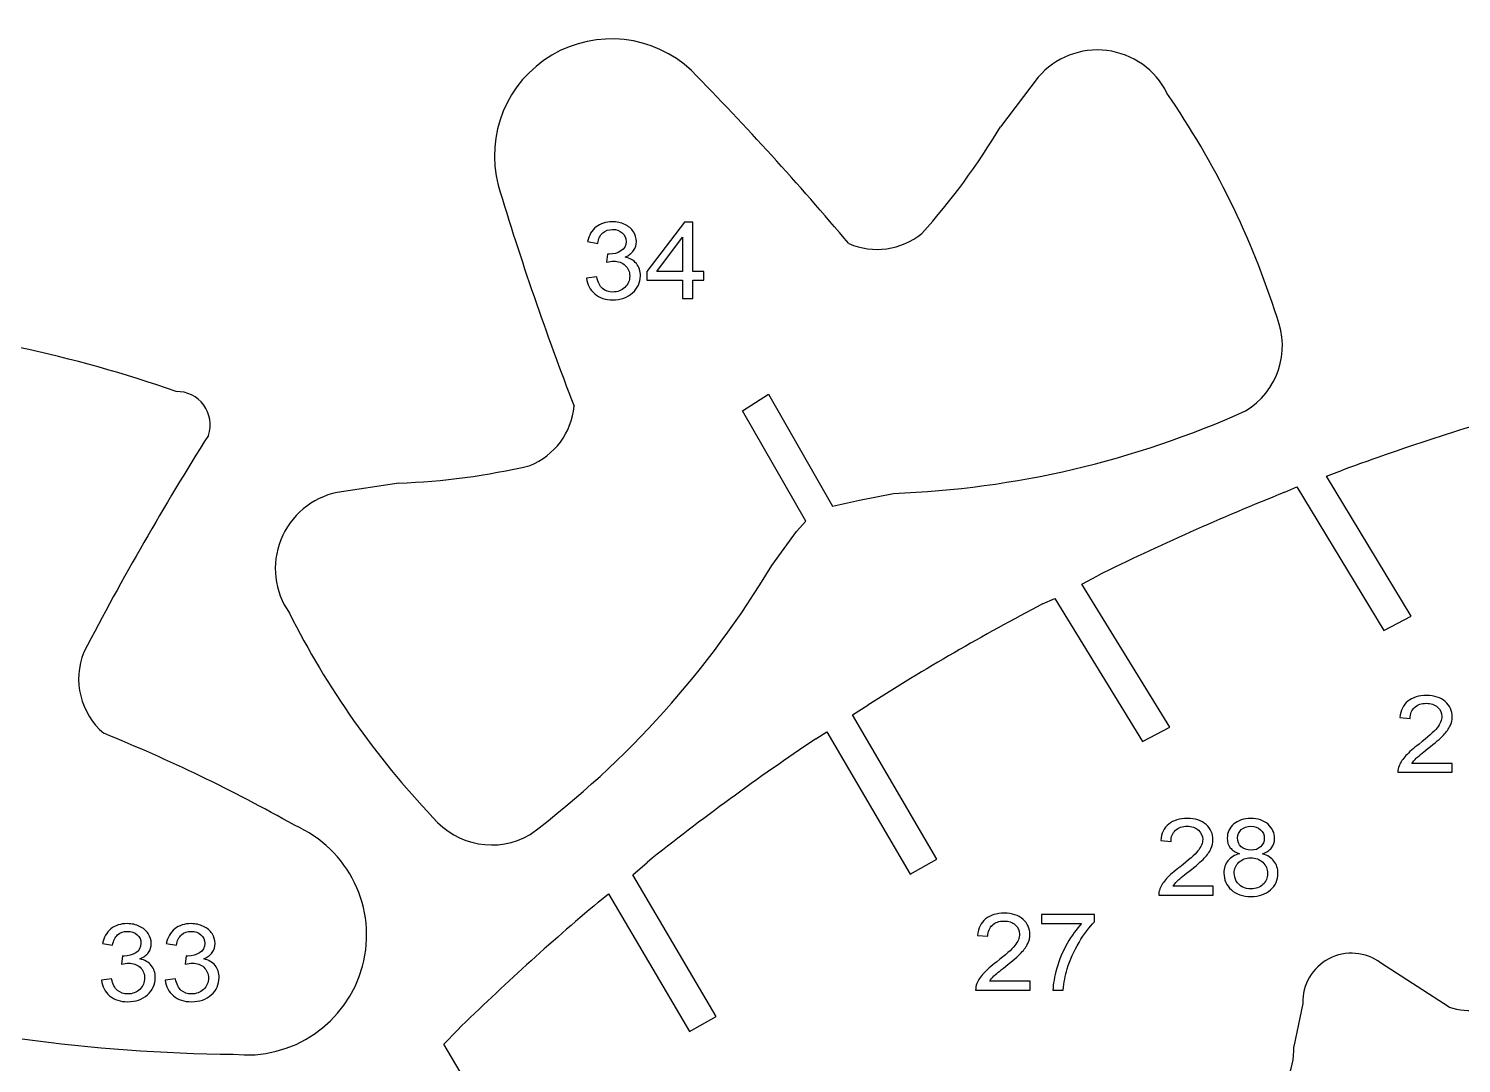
# Model space of a CAD drawing. Header units: millimetres. Extents: x -145 to 189, y -186 to 77.
# Drawn here: x 89.51 to 138.28, y -95.04 to -59.82 of the extents above; entities that cross this region are included whole.
import ezdxf

# ---------------------------------------------------------------- set-up
doc = ezdxf.new("R2010")
doc.units = ezdxf.units.MM
doc.header["$MEASUREMENT"] = 0
doc.layers.add('Capa 1', color=7, linetype='Continuous')

msp = doc.modelspace()

# ---------------------------------------------------------------- linework, layer by layer
at = {"layer": 'Capa 1', "lineweight": 25}
for points in [[(112.0726, -61.2508), (110.7809, -60.0358), (108.8415, -59.8214), (107.3156, -60.725), (107.3156, -60.725), (105.7898, -61.6286), (105.0454, -63.4322), (105.4899, -65.1489)], [(128.2587, -62.0205), (127.865, -61.2224), (127.0962, -60.6761), (126.2131, -60.5667), (126.2131, -60.5667), (125.33, -60.4572), (124.4511, -60.7995), (123.8745, -61.4773)], [(95.6278, -73.6641), (95.7471, -73.3146), (95.6875, -72.9289), (95.4683, -72.6317), (95.4683, -72.6317), (95.249, -72.3345), (94.8981, -72.1637), (94.529, -72.1746)], [(100.0148, -75.6064), (99.1433, -75.7861), (98.4207, -76.3922), (98.092, -77.2192), (98.092, -77.2192), (97.7634, -78.0461), (97.8729, -78.9829), (98.3834, -79.7118)], [(96.4742, -94.7277), (98.4819, -94.9564), (100.3542, -93.6804), (100.8755, -91.7281), (100.8755, -91.7281), (101.3968, -89.7759), (100.4099, -87.7363), (98.5555, -86.9337)], [(135.5323, -91.6181), (135.0214, -91.2381), (134.3383, -91.1833), (133.7734, -91.4772), (133.7734, -91.4772), (133.2085, -91.771), (132.8612, -92.3618), (132.8792, -92.9983)], [(137.868, -93.1258), (138.5284, -93.3477), (139.2547, -93.2464), (139.8291, -92.8522), (139.8291, -92.8522), (140.4035, -92.458), (140.7593, -91.8168), (140.7898, -91.1208)], [(129.2842, -96.8275), (130.0458, -97.1161), (130.9012, -97.0043), (131.5629, -96.5295), (131.5629, -96.5295), (132.2246, -96.0547), (132.6046, -95.2801), (132.575, -94.4663)]]:
    msp.add_open_spline(points, degree=3, knots=[0, 0, 0, 0, 0.3333333, 0.3333333, 0.3333333, 0.3333333, 1, 1, 1, 1], dxfattribs=at)
for points in [[(117.4272, -67.1394), (115.7183, -65.1087), (113.9321, -63.1445), (112.0726, -61.2508)], [(123.8745, -61.4773), (123.8745, -61.4773), (122.59, -63.1604), (122.59, -63.1604)], [(132.0059, -69.6514), (131.1399, -66.9369), (129.8772, -64.3654), (128.2587, -62.0205)], [(119.9155, -66.7933), (120.9227, -65.6719), (121.8184, -64.4551), (122.59, -63.1604)], [(105.4899, -65.1489), (106.2564, -67.6898), (107.1201, -70.2004), (108.0792, -72.6751)], [(117.4272, -67.1394), (118.2569, -67.4922), (119.2135, -67.3592), (119.9155, -66.7933)], [(130.9335, -72.8318), (132.0192, -72.1755), (132.4725, -70.8312), (132.0059, -69.6514)], [(94.5289, -72.1746), (91.0236, -70.9401), (87.3719, -70.1693), (83.6666, -69.8819)], [(113.811, -72.8307), (113.811, -72.8307), (114.695, -72.2673), (114.695, -72.2673)], [(114.695, -72.2673), (114.695, -72.2673), (116.8734, -76.0691), (116.8734, -76.0691)], [(106.5795, -74.6905), (107.4131, -74.347), (107.9897, -73.5722), (108.0792, -72.6751)], [(115.9621, -76.585), (115.9621, -76.585), (113.811, -72.8307), (113.811, -72.8307)], [(118.9447, -75.6394), (123.0845, -75.4849), (127.1555, -74.5316), (130.9335, -72.8318)], [(140.9262, -72.6886), (138.6658, -73.3172), (136.4323, -74.0386), (134.2313, -74.8511)], [(95.6278, -73.6641), (94.1159, -76.0657), (92.7005, -78.5268), (91.3852, -81.0415)], [(102.1081, -75.2892), (103.6144, -75.2351), (105.1119, -75.0346), (106.5795, -74.6905)], [(133.6862, -75.0564), (133.6862, -75.0564), (134.2313, -74.8511), (134.2313, -74.8511)], [(136.5699, -79.8136), (136.5699, -79.8136), (133.6862, -75.0564), (133.6862, -75.0564)], [(102.1081, -75.2892), (102.1081, -75.2892), (100.0148, -75.6064), (100.0148, -75.6064)], [(132.2719, -75.6019), (132.2719, -75.6019), (132.6779, -75.4131), (132.6779, -75.4131)], [(132.6779, -75.4131), (132.6779, -75.4131), (135.641, -80.3013), (135.641, -80.3013)], [(116.8734, -76.0691), (116.8734, -76.0691), (117.7938, -75.8683), (117.7938, -75.8683)], [(117.7938, -75.8683), (117.7938, -75.8683), (118.9447, -75.6394), (118.9447, -75.6394)], [(132.2719, -75.6019), (130.1075, -76.4619), (127.9791, -77.4101), (125.8921, -78.4441)], [(114.8031, -78.092), (114.8031, -78.092), (115.6475, -76.9311), (115.6475, -76.9311)], [(115.6475, -76.9311), (115.6475, -76.9311), (115.9621, -76.585), (115.9621, -76.585)], [(106.5777, -87.2546), (109.8843, -84.759), (112.6774, -81.6477), (114.8031, -78.092)], [(125.3633, -78.7255), (125.3633, -78.7255), (125.8921, -78.4441), (125.8921, -78.4441)], [(128.3549, -83.6021), (128.3549, -83.6021), (125.3633, -78.7255), (125.3633, -78.7255)], [(124.0251, -79.3978), (121.9945, -80.4667), (120.0079, -81.6171), (118.07, -82.846)], [(124.0251, -79.3978), (124.0251, -79.3978), (124.4356, -79.2158), (124.4356, -79.2158)], [(124.4356, -79.2158), (124.4356, -79.2158), (127.4207, -84.082), (127.4207, -84.082)], [(98.3834, -79.7118), (99.6616, -82.2583), (101.3094, -84.6018), (103.2733, -86.6662)], [(135.641, -80.3013), (135.641, -80.3013), (136.5699, -79.8136), (136.5699, -79.8136)], [(91.3852, -81.0415), (90.9967, -82.0124), (91.2692, -83.123), (92.063, -83.8039)], [(117.5564, -83.1811), (117.5564, -83.1811), (118.07, -82.846), (118.07, -82.846)], [(120.4256, -88.0896), (120.4256, -88.0896), (117.5564, -83.1811), (117.5564, -83.1811)], [(98.5555, -86.9337), (96.4605, -85.7527), (94.2919, -84.7073), (92.063, -83.8039)], [(116.3045, -83.9965), (116.3045, -83.9965), (116.6824, -83.761), (116.6824, -83.761)], [(116.6824, -83.761), (116.6824, -83.761), (119.5133, -88.6039), (119.5133, -88.6039)], [(127.4207, -84.082), (127.4207, -84.082), (128.3549, -83.6021), (128.3549, -83.6021)], [(116.3045, -83.9965), (114.3316, -85.317), (112.4146, -86.7192), (110.5586, -88.1995)], [(103.2733, -86.6662), (104.0836, -87.6424), (105.4802, -87.8911), (106.5777, -87.2546)], [(110.0809, -88.6212), (110.0809, -88.6212), (110.5586, -88.1995), (110.5586, -88.1995)], [(119.5133, -88.6039), (119.5133, -88.6039), (120.4256, -88.0896), (120.4256, -88.0896)], [(112.9139, -93.4424), (112.9139, -93.4424), (110.0809, -88.6212), (110.0809, -88.6212)], [(108.8998, -89.5567), (107.2462, -90.9448), (105.6459, -92.3951), (104.1022, -93.9044)], [(108.8998, -89.5567), (108.8998, -89.5567), (109.2467, -89.2686), (109.2467, -89.2686)], [(109.2467, -89.2686), (109.2467, -89.2686), (112.0015, -93.9567), (112.0015, -93.9567)], [(137.868, -93.1258), (137.868, -93.1258), (135.5323, -91.6181), (135.5323, -91.6181)], [(132.8792, -92.9983), (132.8792, -92.9983), (132.575, -94.4663), (132.575, -94.4663)], [(112.0015, -93.9567), (112.0015, -93.9567), (112.9139, -93.4424), (112.9139, -93.4424)], [(103.6437, -94.3845), (103.6437, -94.3845), (104.1022, -93.9044), (104.1022, -93.9044)], [(89.2859, -94.2041), (91.6683, -94.5322), (94.0694, -94.707), (96.4742, -94.7277)], [(106.4573, -99.147), (106.4573, -99.147), (103.6437, -94.3845), (103.6437, -94.3845)]]:
    msp.add_open_spline(points, degree=3, dxfattribs=at)
at = {"layer": 'Capa 1'}
for points, knots in [([(108.502, -68.3176), (108.502, -68.3176), (108.8456, -68.274), (108.8456, -68.274), (108.8456, -68.274), (108.8853, -68.4558), (108.9517, -68.5867), (109.046, -68.6667), (109.046, -68.6667), (109.1404, -68.7467), (109.2563, -68.7867), (109.3936, -68.7867), (109.3936, -68.7867), (109.5563, -68.7867), (109.6935, -68.7346), (109.8043, -68.6303), (109.8043, -68.6303), (109.9149, -68.5261), (109.9702, -68.397), (109.9702, -68.2431), (109.9702, -68.2431), (109.9702, -68.0964), (109.9187, -67.9752), (109.8153, -67.8795), (109.8153, -67.8795), (109.7124, -67.7843), (109.5816, -67.7365), (109.4222, -67.7365), (109.4222, -67.7365), (109.3571, -67.7365), (109.2765, -67.7486), (109.1795, -67.7722), (109.1795, -67.7722), (109.1795, -67.7722), (109.2178, -67.4922), (109.2178, -67.4922), (109.2178, -67.4922), (109.2406, -67.4947), (109.2595, -67.4959), (109.2731, -67.4959), (109.2731, -67.4959), (109.4202, -67.4959), (109.5517, -67.4601), (109.6695, -67.3892), (109.6695, -67.3892), (109.7867, -67.3183), (109.8452, -67.2092), (109.8452, -67.062), (109.8452, -67.062), (109.8452, -66.945), (109.8022, -66.8481), (109.717, -66.7711), (109.717, -66.7711), (109.6318, -66.6941), (109.5217, -66.6559), (109.3871, -66.6559), (109.3871, -66.6559), (109.253, -66.6559), (109.1417, -66.6953), (109.0525, -66.7741), (109.0525, -66.7741), (108.9634, -66.8529), (108.9062, -66.9711), (108.8807, -67.1286), (108.8807, -67.1286), (108.8807, -67.1286), (108.5371, -67.0705), (108.5371, -67.0705), (108.5371, -67.0705), (108.5794, -66.8559), (108.6744, -66.6893), (108.8235, -66.5711), (108.8235, -66.5711), (108.9719, -66.4529), (109.1574, -66.3941), (109.3786, -66.3941), (109.3786, -66.3941), (109.5309, -66.3941), (109.6714, -66.4244), (109.7996, -66.4857), (109.7996, -66.4857), (109.9285, -66.5463), (110.0268, -66.6293), (110.0944, -66.7341), (110.0944, -66.7341), (110.1628, -66.8396), (110.1967, -66.9511), (110.1967, -67.0692), (110.1967, -67.0692), (110.1967, -67.1814), (110.1641, -67.2832), (110.0997, -67.3753), (110.0997, -67.3753), (110.0346, -67.4674), (109.9383, -67.5407), (109.8114, -67.5953), (109.8114, -67.5953), (109.9767, -67.6304), (110.1048, -67.7044), (110.1967, -67.8165), (110.1967, -67.8165), (110.2877, -67.928), (110.3333, -68.0686), (110.3333, -68.2364), (110.3333, -68.2364), (110.3333, -68.4637), (110.2441, -68.657), (110.0665, -68.8152), (110.0665, -68.8152), (109.8881, -68.9734), (109.6629, -69.0521), (109.3909, -69.0521), (109.3909, -69.0521), (109.1457, -69.0521), (108.9419, -68.9837), (108.7799, -68.8473), (108.7799, -68.8473), (108.6172, -68.7109), (108.5247, -68.5346), (108.502, -68.3176)], [0, 0, 0, 0, 0.0322581, 0.0322581, 0.0322581, 0.0322581, 0.0645161, 0.0645161, 0.0645161, 0.0645161, 0.0967742, 0.0967742, 0.0967742, 0.0967742, 0.1290323, 0.1290323, 0.1290323, 0.1290323, 0.1612903, 0.1612903, 0.1612903, 0.1612903, 0.1935484, 0.1935484, 0.1935484, 0.1935484, 0.2258065, 0.2258065, 0.2258065, 0.2258065, 0.2580645, 0.2580645, 0.2580645, 0.2580645, 0.2903226, 0.2903226, 0.2903226, 0.2903226, 0.3225806, 0.3225806, 0.3225806, 0.3225806, 0.3548387, 0.3548387, 0.3548387, 0.3548387, 0.3870968, 0.3870968, 0.3870968, 0.3870968, 0.4193548, 0.4193548, 0.4193548, 0.4193548, 0.4516129, 0.4516129, 0.4516129, 0.4516129, 0.483871, 0.483871, 0.483871, 0.483871, 0.516129, 0.516129, 0.516129, 0.516129, 0.5483871, 0.5483871, 0.5483871, 0.5483871, 0.5806452, 0.5806452, 0.5806452, 0.5806452, 0.6129032, 0.6129032, 0.6129032, 0.6129032, 0.6451613, 0.6451613, 0.6451613, 0.6451613, 0.6774194, 0.6774194, 0.6774194, 0.6774194, 0.7096774, 0.7096774, 0.7096774, 0.7096774, 0.7419355, 0.7419355, 0.7419355, 0.7419355, 0.7741935, 0.7741935, 0.7741935, 0.7741935, 0.8064516, 0.8064516, 0.8064516, 0.8064516, 0.8387097, 0.8387097, 0.8387097, 0.8387097, 0.8709677, 0.8709677, 0.8709677, 0.8709677, 0.9032258, 0.9032258, 0.9032258, 0.9032258, 0.9354839, 0.9354839, 0.9354839, 0.9354839, 1, 1, 1, 1]), ([(111.771, -69.0085), (111.771, -69.0085), (111.771, -68.3867), (111.771, -68.3867), (111.771, -68.3867), (111.771, -68.3867), (110.5565, -68.3867), (110.5565, -68.3867), (110.5565, -68.3867), (110.5565, -68.3867), (110.5565, -68.0922), (110.5565, -68.0922), (110.5565, -68.0922), (110.5565, -68.0922), (111.8334, -66.4051), (111.8334, -66.4051), (111.8334, -66.4051), (111.8334, -66.4051), (112.1145, -66.4051), (112.1145, -66.4051), (112.1145, -66.4051), (112.1145, -66.4051), (112.1145, -68.0922), (112.1145, -68.0922), (112.1145, -68.0922), (112.1145, -68.0922), (112.4933, -68.0922), (112.4933, -68.0922), (112.4933, -68.0922), (112.4933, -68.0922), (112.4933, -68.3867), (112.4933, -68.3867), (112.4933, -68.3867), (112.4933, -68.3867), (112.1145, -68.3867), (112.1145, -68.3867), (112.1145, -68.3867), (112.1145, -68.3867), (112.1145, -69.0085), (112.1145, -69.0085), (112.1145, -69.0085), (112.1145, -69.0085), (111.771, -69.0085), (111.771, -69.0085)], [0, 0, 0, 0, 0.0833333, 0.0833333, 0.0833333, 0.0833333, 0.1666667, 0.1666667, 0.1666667, 0.1666667, 0.25, 0.25, 0.25, 0.25, 0.3333333, 0.3333333, 0.3333333, 0.3333333, 0.4166667, 0.4166667, 0.4166667, 0.4166667, 0.5, 0.5, 0.5, 0.5, 0.5833333, 0.5833333, 0.5833333, 0.5833333, 0.6666667, 0.6666667, 0.6666667, 0.6666667, 0.75, 0.75, 0.75, 0.75, 0.8333333, 0.8333333, 0.8333333, 0.8333333, 1, 1, 1, 1]), ([(111.771, -68.0922), (111.771, -68.0922), (111.771, -66.9208), (111.771, -66.9208), (111.771, -66.9208), (111.771, -66.9208), (110.8944, -68.0922), (110.8944, -68.0922), (110.8944, -68.0922), (110.8944, -68.0922), (111.771, -68.0922), (111.771, -68.0922)], [0, 0, 0, 0, 0.25, 0.25, 0.25, 0.25, 0.5, 0.5, 0.5, 0.5, 1, 1, 1, 1]), ([(137.9707, -84.8277), (137.9707, -84.8277), (137.9707, -85.1331), (137.9707, -85.1331), (137.9707, -85.1331), (137.9707, -85.1331), (136.1197, -85.1331), (136.1197, -85.1331), (136.1197, -85.1331), (136.1171, -85.0561), (136.1308, -84.9822), (136.1601, -84.9107), (136.1601, -84.9107), (136.2077, -84.7937), (136.2838, -84.678), (136.3885, -84.5647), (136.3885, -84.5647), (136.4933, -84.4513), (136.643, -84.3204), (136.8376, -84.172), (136.8376, -84.172), (137.1402, -83.9399), (137.3459, -83.7562), (137.4533, -83.6205), (137.4533, -83.6205), (137.5613, -83.4847), (137.6153, -83.3563), (137.6153, -83.2351), (137.6153, -83.2351), (137.6153, -83.1084), (137.5664, -83.0017), (137.4688, -82.9145), (137.4688, -82.9145), (137.3712, -82.8278), (137.2436, -82.7842), (137.0869, -82.7842), (137.0869, -82.7842), (136.9209, -82.7842), (136.7881, -82.8302), (136.6885, -82.9224), (136.6885, -82.9224), (136.589, -83.0139), (136.5388, -83.1411), (136.5376, -83.3041), (136.5376, -83.3041), (136.5376, -83.3041), (136.1862, -83.2714), (136.1862, -83.2714), (136.1862, -83.2714), (136.2102, -83.0266), (136.3013, -82.8399), (136.4588, -82.7115), (136.4588, -82.7115), (136.6169, -82.583), (136.8285, -82.5187), (137.0947, -82.5187), (137.0947, -82.5187), (137.3627, -82.5187), (137.5756, -82.5878), (137.7318, -82.7266), (137.7318, -82.7266), (137.8886, -82.8654), (137.9667, -83.0375), (137.9667, -83.2423), (137.9667, -83.2423), (137.9667, -83.3466), (137.9439, -83.449), (137.8977, -83.5496), (137.8977, -83.5496), (137.8522, -83.6508), (137.7761, -83.7568), (137.67, -83.8683), (137.67, -83.8683), (137.5632, -83.9792), (137.3869, -84.1326), (137.1409, -84.3265), (137.1409, -84.3265), (136.9346, -84.4877), (136.8018, -84.5968), (136.7432, -84.6543), (136.7432, -84.6543), (136.6847, -84.7119), (136.6365, -84.7695), (136.5981, -84.8277), (136.5981, -84.8277), (136.5981, -84.8277), (137.9707, -84.8277), (137.9707, -84.8277)], [0, 0, 0, 0, 0.0434783, 0.0434783, 0.0434783, 0.0434783, 0.0869565, 0.0869565, 0.0869565, 0.0869565, 0.1304348, 0.1304348, 0.1304348, 0.1304348, 0.173913, 0.173913, 0.173913, 0.173913, 0.2173913, 0.2173913, 0.2173913, 0.2173913, 0.2608696, 0.2608696, 0.2608696, 0.2608696, 0.3043478, 0.3043478, 0.3043478, 0.3043478, 0.3478261, 0.3478261, 0.3478261, 0.3478261, 0.3913043, 0.3913043, 0.3913043, 0.3913043, 0.4347826, 0.4347826, 0.4347826, 0.4347826, 0.4782609, 0.4782609, 0.4782609, 0.4782609, 0.5217391, 0.5217391, 0.5217391, 0.5217391, 0.5652174, 0.5652174, 0.5652174, 0.5652174, 0.6086957, 0.6086957, 0.6086957, 0.6086957, 0.6521739, 0.6521739, 0.6521739, 0.6521739, 0.6956522, 0.6956522, 0.6956522, 0.6956522, 0.7391304, 0.7391304, 0.7391304, 0.7391304, 0.7826087, 0.7826087, 0.7826087, 0.7826087, 0.826087, 0.826087, 0.826087, 0.826087, 0.8695652, 0.8695652, 0.8695652, 0.8695652, 0.9130435, 0.9130435, 0.9130435, 0.9130435, 1, 1, 1, 1]), ([(129.8287, -89.0133), (129.8287, -89.0133), (129.8287, -89.3187), (129.8287, -89.3187), (129.8287, -89.3187), (129.8287, -89.3187), (127.9778, -89.3187), (127.9778, -89.3187), (127.9778, -89.3187), (127.9752, -89.2417), (127.9888, -89.1678), (128.0182, -89.0963), (128.0182, -89.0963), (128.0657, -88.9793), (128.1419, -88.8636), (128.2466, -88.7503), (128.2466, -88.7503), (128.3514, -88.6369), (128.5011, -88.506), (128.6957, -88.3576), (128.6957, -88.3576), (128.9983, -88.1255), (129.2039, -87.9418), (129.3113, -87.8061), (129.3113, -87.8061), (129.4194, -87.6703), (129.4734, -87.5419), (129.4734, -87.4207), (129.4734, -87.4207), (129.4734, -87.294), (129.4245, -87.1873), (129.3269, -87.1001), (129.3269, -87.1001), (129.2293, -87.0134), (129.1017, -86.9698), (128.9449, -86.9698), (128.9449, -86.9698), (128.779, -86.9698), (128.6462, -87.0158), (128.5466, -87.108), (128.5466, -87.108), (128.4471, -87.1995), (128.3969, -87.3267), (128.3956, -87.4897), (128.3956, -87.4897), (128.3956, -87.4897), (128.0443, -87.457), (128.0443, -87.457), (128.0443, -87.457), (128.0683, -87.2122), (128.1594, -87.0255), (128.3169, -86.8971), (128.3169, -86.8971), (128.475, -86.7686), (128.6865, -86.7043), (128.9528, -86.7043), (128.9528, -86.7043), (129.2208, -86.7043), (129.4336, -86.7734), (129.5899, -86.9122), (129.5899, -86.9122), (129.7467, -87.051), (129.8248, -87.2231), (129.8248, -87.4279), (129.8248, -87.4279), (129.8248, -87.5322), (129.802, -87.6346), (129.7558, -87.7352), (129.7558, -87.7352), (129.7103, -87.8364), (129.6341, -87.9424), (129.528, -88.0539), (129.528, -88.0539), (129.4213, -88.1648), (129.245, -88.3182), (128.9989, -88.5121), (128.9989, -88.5121), (128.7926, -88.6733), (128.6599, -88.7824), (128.6013, -88.8399), (128.6013, -88.8399), (128.5428, -88.8975), (128.4945, -88.9551), (128.4562, -89.0133), (128.4562, -89.0133), (128.4562, -89.0133), (129.8287, -89.0133), (129.8287, -89.0133)], [0, 0, 0, 0, 0.0434783, 0.0434783, 0.0434783, 0.0434783, 0.0869565, 0.0869565, 0.0869565, 0.0869565, 0.1304348, 0.1304348, 0.1304348, 0.1304348, 0.173913, 0.173913, 0.173913, 0.173913, 0.2173913, 0.2173913, 0.2173913, 0.2173913, 0.2608696, 0.2608696, 0.2608696, 0.2608696, 0.3043478, 0.3043478, 0.3043478, 0.3043478, 0.3478261, 0.3478261, 0.3478261, 0.3478261, 0.3913043, 0.3913043, 0.3913043, 0.3913043, 0.4347826, 0.4347826, 0.4347826, 0.4347826, 0.4782609, 0.4782609, 0.4782609, 0.4782609, 0.5217391, 0.5217391, 0.5217391, 0.5217391, 0.5652174, 0.5652174, 0.5652174, 0.5652174, 0.6086957, 0.6086957, 0.6086957, 0.6086957, 0.6521739, 0.6521739, 0.6521739, 0.6521739, 0.6956522, 0.6956522, 0.6956522, 0.6956522, 0.7391304, 0.7391304, 0.7391304, 0.7391304, 0.7826087, 0.7826087, 0.7826087, 0.7826087, 0.826087, 0.826087, 0.826087, 0.826087, 0.8695652, 0.8695652, 0.8695652, 0.8695652, 0.9130435, 0.9130435, 0.9130435, 0.9130435, 1, 1, 1, 1]), ([(130.7294, -87.9073), (130.5869, -87.8588), (130.4814, -87.7891), (130.4125, -87.6994), (130.4125, -87.6994), (130.3441, -87.6091), (130.3096, -87.5013), (130.3096, -87.3758), (130.3096, -87.3758), (130.3096, -87.1861), (130.3825, -87.0274), (130.5283, -86.8983), (130.5283, -86.8983), (130.6747, -86.7692), (130.8687, -86.7043), (131.1114, -86.7043), (131.1114, -86.7043), (131.3548, -86.7043), (131.5513, -86.7704), (131.6998, -86.9025), (131.6998, -86.9025), (131.8482, -87.0346), (131.9223, -87.1952), (131.9223, -87.3849), (131.9223, -87.3849), (131.9223, -87.5055), (131.8884, -87.6109), (131.8208, -87.7), (131.8208, -87.7), (131.7531, -87.7897), (131.6503, -87.8588), (131.5116, -87.9073), (131.5116, -87.9073), (131.6828, -87.9594), (131.8123, -88.043), (131.9014, -88.1594), (131.9014, -88.1594), (131.9907, -88.2751), (132.0356, -88.4133), (132.0356, -88.5745), (132.0356, -88.5745), (132.0356, -88.7969), (131.9509, -88.9836), (131.7823, -89.1351), (131.7823, -89.1351), (131.6132, -89.2866), (131.3912, -89.3623), (131.116, -89.3623), (131.116, -89.3623), (130.8407, -89.3623), (130.6188, -89.2866), (130.4495, -89.1345), (130.4495, -89.1345), (130.2811, -88.9824), (130.1964, -88.7927), (130.1964, -88.5654), (130.1964, -88.5654), (130.1964, -88.3963), (130.2426, -88.2545), (130.3351, -88.1406), (130.3351, -88.1406), (130.4274, -88.0261), (130.5589, -87.9485), (130.7294, -87.9073)], [0, 0, 0, 0, 0.0588235, 0.0588235, 0.0588235, 0.0588235, 0.1176471, 0.1176471, 0.1176471, 0.1176471, 0.1764706, 0.1764706, 0.1764706, 0.1764706, 0.2352941, 0.2352941, 0.2352941, 0.2352941, 0.2941176, 0.2941176, 0.2941176, 0.2941176, 0.3529412, 0.3529412, 0.3529412, 0.3529412, 0.4117647, 0.4117647, 0.4117647, 0.4117647, 0.4705882, 0.4705882, 0.4705882, 0.4705882, 0.5294118, 0.5294118, 0.5294118, 0.5294118, 0.5882353, 0.5882353, 0.5882353, 0.5882353, 0.6470588, 0.6470588, 0.6470588, 0.6470588, 0.7058824, 0.7058824, 0.7058824, 0.7058824, 0.7647059, 0.7647059, 0.7647059, 0.7647059, 0.8235294, 0.8235294, 0.8235294, 0.8235294, 0.8823529, 0.8823529, 0.8823529, 0.8823529, 1, 1, 1, 1]), ([(130.6611, -87.3643), (130.6611, -87.4879), (130.7034, -87.5885), (130.7873, -87.6667), (130.7873, -87.6667), (130.8719, -87.7449), (130.9825, -87.7843), (131.1199, -87.7843), (131.1199, -87.7843), (131.2533, -87.7843), (131.3613, -87.7455), (131.4452, -87.6679), (131.4452, -87.6679), (131.5292, -87.5903), (131.5709, -87.4952), (131.5709, -87.3825), (131.5709, -87.3825), (131.5709, -87.2649), (131.5279, -87.1661), (131.4414, -87.0861), (131.4414, -87.0861), (131.3555, -87.0061), (131.2468, -86.9661), (131.116, -86.9661), (131.116, -86.9661), (130.9839, -86.9661), (130.8752, -87.0055), (130.7893, -87.0837), (130.7893, -87.0837), (130.7041, -87.1619), (130.6611, -87.2552), (130.6611, -87.3643)], [0, 0, 0, 0, 0.1111111, 0.1111111, 0.1111111, 0.1111111, 0.2222222, 0.2222222, 0.2222222, 0.2222222, 0.3333333, 0.3333333, 0.3333333, 0.3333333, 0.4444444, 0.4444444, 0.4444444, 0.4444444, 0.5555556, 0.5555556, 0.5555556, 0.5555556, 0.6666667, 0.6666667, 0.6666667, 0.6666667, 0.7777778, 0.7777778, 0.7777778, 0.7777778, 1, 1, 1, 1]), ([(130.5478, -88.5678), (130.5478, -88.6594), (130.5706, -88.7472), (130.6162, -88.8327), (130.6162, -88.8327), (130.6617, -88.9175), (130.7307, -88.9836), (130.8231, -89.0302), (130.8231, -89.0302), (130.9149, -89.0769), (131.0138, -89.1005), (131.1186, -89.1005), (131.1186, -89.1005), (131.2838, -89.1005), (131.4193, -89.0514), (131.5254, -88.9533), (131.5254, -88.9533), (131.6314, -88.8551), (131.6841, -88.7303), (131.6841, -88.5788), (131.6841, -88.5788), (131.6841, -88.4248), (131.6294, -88.2976), (131.5207, -88.197), (131.5207, -88.197), (131.4114, -88.0964), (131.2734, -88.0461), (131.1075, -88.0461), (131.1075, -88.0461), (130.9448, -88.0461), (130.8114, -88.0958), (130.706, -88.1951), (130.706, -88.1951), (130.6005, -88.2945), (130.5478, -88.4188), (130.5478, -88.5678)], [0, 0, 0, 0, 0.1, 0.1, 0.1, 0.1, 0.2, 0.2, 0.2, 0.2, 0.3, 0.3, 0.3, 0.3, 0.4, 0.4, 0.4, 0.4, 0.5, 0.5, 0.5, 0.5, 0.6, 0.6, 0.6, 0.6, 0.7, 0.7, 0.7, 0.7, 0.8, 0.8, 0.8, 0.8, 1, 1, 1, 1]), ([(123.5961, -92.2386), (123.5961, -92.2386), (123.5961, -92.544), (123.5961, -92.544), (123.5961, -92.544), (123.5961, -92.544), (121.7452, -92.544), (121.7452, -92.544), (121.7452, -92.544), (121.7426, -92.467), (121.7563, -92.3931), (121.7856, -92.3216), (121.7856, -92.3216), (121.8332, -92.2046), (121.9093, -92.0889), (122.014, -91.9756), (122.014, -91.9756), (122.1188, -91.8622), (122.2685, -91.7313), (122.4631, -91.5829), (122.4631, -91.5829), (122.7657, -91.3508), (122.9714, -91.1671), (123.0787, -91.0314), (123.0787, -91.0314), (123.1868, -90.8956), (123.2408, -90.7672), (123.2408, -90.646), (123.2408, -90.646), (123.2408, -90.5193), (123.1919, -90.4126), (123.0943, -90.3254), (123.0943, -90.3254), (122.9967, -90.2387), (122.8691, -90.1951), (122.7123, -90.1951), (122.7123, -90.1951), (122.5464, -90.1951), (122.4136, -90.2411), (122.314, -90.3333), (122.314, -90.3333), (122.2145, -90.4248), (122.1643, -90.552), (122.163, -90.715), (122.163, -90.715), (122.163, -90.715), (121.8117, -90.6823), (121.8117, -90.6823), (121.8117, -90.6823), (121.8357, -90.4375), (121.9268, -90.2508), (122.0843, -90.1224), (122.0843, -90.1224), (122.2424, -89.9939), (122.454, -89.9296), (122.7202, -89.9296), (122.7202, -89.9296), (122.9882, -89.9296), (123.2011, -89.9987), (123.3573, -90.1375), (123.3573, -90.1375), (123.5141, -90.2763), (123.5922, -90.4484), (123.5922, -90.6532), (123.5922, -90.6532), (123.5922, -90.7575), (123.5694, -90.8599), (123.5232, -90.9605), (123.5232, -90.9605), (123.4777, -91.0617), (123.4016, -91.1677), (123.2955, -91.2792), (123.2955, -91.2792), (123.1887, -91.3901), (123.0124, -91.5435), (122.7664, -91.7374), (122.7664, -91.7374), (122.5601, -91.8986), (122.4273, -92.0077), (122.3687, -92.0652), (122.3687, -92.0652), (122.3102, -92.1228), (122.262, -92.1804), (122.2236, -92.2386), (122.2236, -92.2386), (122.2236, -92.2386), (123.5961, -92.2386), (123.5961, -92.2386)], [0, 0, 0, 0, 0.0434783, 0.0434783, 0.0434783, 0.0434783, 0.0869565, 0.0869565, 0.0869565, 0.0869565, 0.1304348, 0.1304348, 0.1304348, 0.1304348, 0.173913, 0.173913, 0.173913, 0.173913, 0.2173913, 0.2173913, 0.2173913, 0.2173913, 0.2608696, 0.2608696, 0.2608696, 0.2608696, 0.3043478, 0.3043478, 0.3043478, 0.3043478, 0.3478261, 0.3478261, 0.3478261, 0.3478261, 0.3913043, 0.3913043, 0.3913043, 0.3913043, 0.4347826, 0.4347826, 0.4347826, 0.4347826, 0.4782609, 0.4782609, 0.4782609, 0.4782609, 0.5217391, 0.5217391, 0.5217391, 0.5217391, 0.5652174, 0.5652174, 0.5652174, 0.5652174, 0.6086957, 0.6086957, 0.6086957, 0.6086957, 0.6521739, 0.6521739, 0.6521739, 0.6521739, 0.6956522, 0.6956522, 0.6956522, 0.6956522, 0.7391304, 0.7391304, 0.7391304, 0.7391304, 0.7826087, 0.7826087, 0.7826087, 0.7826087, 0.826087, 0.826087, 0.826087, 0.826087, 0.8695652, 0.8695652, 0.8695652, 0.8695652, 0.9130435, 0.9130435, 0.9130435, 0.9130435, 1, 1, 1, 1]), ([(123.9873, -90.2787), (123.9873, -90.2787), (123.9873, -89.9733), (123.9873, -89.9733), (123.9873, -89.9733), (123.9873, -89.9733), (125.7951, -89.9733), (125.7951, -89.9733), (125.7951, -89.9733), (125.7951, -89.9733), (125.7951, -90.2205), (125.7951, -90.2205), (125.7951, -90.2205), (125.6175, -90.3969), (125.4404, -90.6314), (125.266, -90.9241), (125.266, -90.9241), (125.091, -91.2168), (124.9563, -91.518), (124.8606, -91.8277), (124.8606, -91.8277), (124.7922, -92.0452), (124.748, -92.2846), (124.7292, -92.544), (124.7292, -92.544), (124.7292, -92.544), (124.3777, -92.544), (124.3777, -92.544), (124.3777, -92.544), (124.3816, -92.3392), (124.4245, -92.0913), (124.5072, -91.801), (124.5072, -91.801), (124.5899, -91.5101), (124.7077, -91.2302), (124.8619, -90.9605), (124.8619, -90.9605), (125.0161, -90.6908), (125.1801, -90.4635), (125.3539, -90.2787), (125.3539, -90.2787), (125.3539, -90.2787), (123.9873, -90.2787), (123.9873, -90.2787)], [0, 0, 0, 0, 0.0833333, 0.0833333, 0.0833333, 0.0833333, 0.1666667, 0.1666667, 0.1666667, 0.1666667, 0.25, 0.25, 0.25, 0.25, 0.3333333, 0.3333333, 0.3333333, 0.3333333, 0.4166667, 0.4166667, 0.4166667, 0.4166667, 0.5, 0.5, 0.5, 0.5, 0.5833333, 0.5833333, 0.5833333, 0.5833333, 0.6666667, 0.6666667, 0.6666667, 0.6666667, 0.75, 0.75, 0.75, 0.75, 0.8333333, 0.8333333, 0.8333333, 0.8333333, 1, 1, 1, 1]), ([(91.9888, -92.2082), (91.9888, -92.2082), (92.3324, -92.1646), (92.3324, -92.1646), (92.3324, -92.1646), (92.3721, -92.3464), (92.4385, -92.4773), (92.5328, -92.5573), (92.5328, -92.5573), (92.6272, -92.6373), (92.7431, -92.6773), (92.8804, -92.6773), (92.8804, -92.6773), (93.0431, -92.6773), (93.1804, -92.6252), (93.2911, -92.5209), (93.2911, -92.5209), (93.4017, -92.4167), (93.457, -92.2876), (93.457, -92.1337), (93.457, -92.1337), (93.457, -91.987), (93.4055, -91.8658), (93.3021, -91.7701), (93.3021, -91.7701), (93.1993, -91.6749), (93.0685, -91.6271), (92.909, -91.6271), (92.909, -91.6271), (92.8439, -91.6271), (92.7633, -91.6392), (92.6663, -91.6628), (92.6663, -91.6628), (92.6663, -91.6628), (92.7046, -91.3828), (92.7046, -91.3828), (92.7046, -91.3828), (92.7274, -91.3853), (92.7463, -91.3865), (92.7599, -91.3865), (92.7599, -91.3865), (92.907, -91.3865), (93.0385, -91.3507), (93.1563, -91.2798), (93.1563, -91.2798), (93.2735, -91.2089), (93.332, -91.0998), (93.332, -90.9526), (93.332, -90.9526), (93.332, -90.8356), (93.289, -90.7387), (93.2038, -90.6617), (93.2038, -90.6617), (93.1186, -90.5847), (93.0085, -90.5465), (92.8739, -90.5465), (92.8739, -90.5465), (92.7398, -90.5465), (92.6285, -90.5859), (92.5393, -90.6647), (92.5393, -90.6647), (92.4502, -90.7435), (92.393, -90.8617), (92.3675, -91.0192), (92.3675, -91.0192), (92.3675, -91.0192), (92.0239, -90.9611), (92.0239, -90.9611), (92.0239, -90.9611), (92.0662, -90.7465), (92.1612, -90.5799), (92.3103, -90.4617), (92.3103, -90.4617), (92.4587, -90.3435), (92.6442, -90.2847), (92.8654, -90.2847), (92.8654, -90.2847), (93.0177, -90.2847), (93.1582, -90.315), (93.2864, -90.3763), (93.2864, -90.3763), (93.4153, -90.4369), (93.5136, -90.5199), (93.5812, -90.6247), (93.5812, -90.6247), (93.6496, -90.7302), (93.6835, -90.8417), (93.6835, -90.9598), (93.6835, -90.9598), (93.6835, -91.072), (93.6509, -91.1738), (93.5865, -91.2659), (93.5865, -91.2659), (93.5214, -91.358), (93.4251, -91.4313), (93.2982, -91.4859), (93.2982, -91.4859), (93.4635, -91.521), (93.5916, -91.595), (93.6835, -91.7071), (93.6835, -91.7071), (93.7745, -91.8186), (93.8201, -91.9592), (93.8201, -92.127), (93.8201, -92.127), (93.8201, -92.3543), (93.7309, -92.5476), (93.5533, -92.7058), (93.5533, -92.7058), (93.3749, -92.864), (93.1497, -92.9427), (92.8777, -92.9427), (92.8777, -92.9427), (92.6325, -92.9427), (92.4287, -92.8743), (92.2667, -92.7379), (92.2667, -92.7379), (92.104, -92.6015), (92.0115, -92.4252), (91.9888, -92.2082)], [0, 0, 0, 0, 0.0322581, 0.0322581, 0.0322581, 0.0322581, 0.0645161, 0.0645161, 0.0645161, 0.0645161, 0.0967742, 0.0967742, 0.0967742, 0.0967742, 0.1290323, 0.1290323, 0.1290323, 0.1290323, 0.1612903, 0.1612903, 0.1612903, 0.1612903, 0.1935484, 0.1935484, 0.1935484, 0.1935484, 0.2258065, 0.2258065, 0.2258065, 0.2258065, 0.2580645, 0.2580645, 0.2580645, 0.2580645, 0.2903226, 0.2903226, 0.2903226, 0.2903226, 0.3225806, 0.3225806, 0.3225806, 0.3225806, 0.3548387, 0.3548387, 0.3548387, 0.3548387, 0.3870968, 0.3870968, 0.3870968, 0.3870968, 0.4193548, 0.4193548, 0.4193548, 0.4193548, 0.4516129, 0.4516129, 0.4516129, 0.4516129, 0.483871, 0.483871, 0.483871, 0.483871, 0.516129, 0.516129, 0.516129, 0.516129, 0.5483871, 0.5483871, 0.5483871, 0.5483871, 0.5806452, 0.5806452, 0.5806452, 0.5806452, 0.6129032, 0.6129032, 0.6129032, 0.6129032, 0.6451613, 0.6451613, 0.6451613, 0.6451613, 0.6774194, 0.6774194, 0.6774194, 0.6774194, 0.7096774, 0.7096774, 0.7096774, 0.7096774, 0.7419355, 0.7419355, 0.7419355, 0.7419355, 0.7741935, 0.7741935, 0.7741935, 0.7741935, 0.8064516, 0.8064516, 0.8064516, 0.8064516, 0.8387097, 0.8387097, 0.8387097, 0.8387097, 0.8709677, 0.8709677, 0.8709677, 0.8709677, 0.9032258, 0.9032258, 0.9032258, 0.9032258, 0.9354839, 0.9354839, 0.9354839, 0.9354839, 1, 1, 1, 1]), ([(94.1605, -92.2082), (94.1605, -92.2082), (94.5041, -92.1646), (94.5041, -92.1646), (94.5041, -92.1646), (94.5439, -92.3464), (94.6102, -92.4773), (94.7045, -92.5573), (94.7045, -92.5573), (94.7989, -92.6373), (94.9148, -92.6773), (95.0521, -92.6773), (95.0521, -92.6773), (95.2148, -92.6773), (95.3521, -92.6252), (95.4628, -92.5209), (95.4628, -92.5209), (95.5734, -92.4167), (95.6287, -92.2876), (95.6287, -92.1337), (95.6287, -92.1337), (95.6287, -91.987), (95.5773, -91.8658), (95.4738, -91.7701), (95.4738, -91.7701), (95.371, -91.6749), (95.2402, -91.6271), (95.0807, -91.6271), (95.0807, -91.6271), (95.0156, -91.6271), (94.935, -91.6392), (94.838, -91.6628), (94.838, -91.6628), (94.838, -91.6628), (94.8763, -91.3828), (94.8763, -91.3828), (94.8763, -91.3828), (94.8991, -91.3853), (94.918, -91.3865), (94.9316, -91.3865), (94.9316, -91.3865), (95.0788, -91.3865), (95.2102, -91.3507), (95.328, -91.2798), (95.328, -91.2798), (95.4452, -91.2089), (95.5037, -91.0998), (95.5037, -90.9526), (95.5037, -90.9526), (95.5037, -90.8356), (95.4607, -90.7387), (95.3755, -90.6617), (95.3755, -90.6617), (95.2903, -90.5847), (95.1802, -90.5465), (95.0456, -90.5465), (95.0456, -90.5465), (94.9116, -90.5465), (94.8002, -90.5859), (94.7111, -90.6647), (94.7111, -90.6647), (94.6219, -90.7435), (94.5647, -90.8617), (94.5392, -91.0192), (94.5392, -91.0192), (94.5392, -91.0192), (94.1956, -90.9611), (94.1956, -90.9611), (94.1956, -90.9611), (94.2379, -90.7465), (94.3329, -90.5799), (94.482, -90.4617), (94.482, -90.4617), (94.6304, -90.3435), (94.8159, -90.2847), (95.0371, -90.2847), (95.0371, -90.2847), (95.1894, -90.2847), (95.3299, -90.315), (95.4582, -90.3763), (95.4582, -90.3763), (95.587, -90.4369), (95.6853, -90.5199), (95.7529, -90.6247), (95.7529, -90.6247), (95.8214, -90.7302), (95.8552, -90.8417), (95.8552, -90.9598), (95.8552, -90.9598), (95.8552, -91.072), (95.8226, -91.1738), (95.7582, -91.2659), (95.7582, -91.2659), (95.6931, -91.358), (95.5968, -91.4313), (95.4699, -91.4859), (95.4699, -91.4859), (95.6352, -91.521), (95.7634, -91.595), (95.8552, -91.7071), (95.8552, -91.7071), (95.9462, -91.8186), (95.9918, -91.9592), (95.9918, -92.127), (95.9918, -92.127), (95.9918, -92.3543), (95.9026, -92.5476), (95.725, -92.7058), (95.725, -92.7058), (95.5467, -92.864), (95.3215, -92.9427), (95.0494, -92.9427), (95.0494, -92.9427), (94.8042, -92.9427), (94.6005, -92.8743), (94.4384, -92.7379), (94.4384, -92.7379), (94.2757, -92.6015), (94.1832, -92.4252), (94.1605, -92.2082)], [0, 0, 0, 0, 0.0322581, 0.0322581, 0.0322581, 0.0322581, 0.0645161, 0.0645161, 0.0645161, 0.0645161, 0.0967742, 0.0967742, 0.0967742, 0.0967742, 0.1290323, 0.1290323, 0.1290323, 0.1290323, 0.1612903, 0.1612903, 0.1612903, 0.1612903, 0.1935484, 0.1935484, 0.1935484, 0.1935484, 0.2258065, 0.2258065, 0.2258065, 0.2258065, 0.2580645, 0.2580645, 0.2580645, 0.2580645, 0.2903226, 0.2903226, 0.2903226, 0.2903226, 0.3225806, 0.3225806, 0.3225806, 0.3225806, 0.3548387, 0.3548387, 0.3548387, 0.3548387, 0.3870968, 0.3870968, 0.3870968, 0.3870968, 0.4193548, 0.4193548, 0.4193548, 0.4193548, 0.4516129, 0.4516129, 0.4516129, 0.4516129, 0.483871, 0.483871, 0.483871, 0.483871, 0.516129, 0.516129, 0.516129, 0.516129, 0.5483871, 0.5483871, 0.5483871, 0.5483871, 0.5806452, 0.5806452, 0.5806452, 0.5806452, 0.6129032, 0.6129032, 0.6129032, 0.6129032, 0.6451613, 0.6451613, 0.6451613, 0.6451613, 0.6774194, 0.6774194, 0.6774194, 0.6774194, 0.7096774, 0.7096774, 0.7096774, 0.7096774, 0.7419355, 0.7419355, 0.7419355, 0.7419355, 0.7741935, 0.7741935, 0.7741935, 0.7741935, 0.8064516, 0.8064516, 0.8064516, 0.8064516, 0.8387097, 0.8387097, 0.8387097, 0.8387097, 0.8709677, 0.8709677, 0.8709677, 0.8709677, 0.9032258, 0.9032258, 0.9032258, 0.9032258, 0.9354839, 0.9354839, 0.9354839, 0.9354839, 1, 1, 1, 1])]:
    msp.add_open_spline(points, degree=3, knots=knots, dxfattribs=at)

doc.saveas('drawing.dxf')
